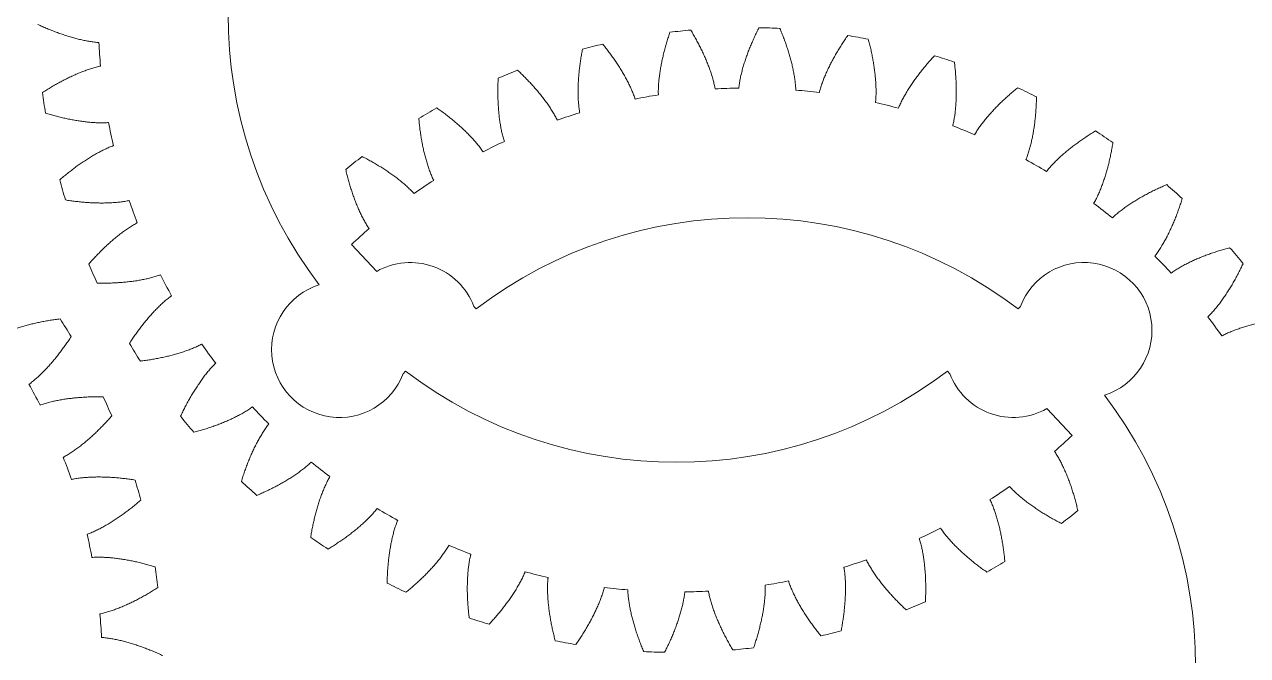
# Model space of a CAD drawing. Header units: millimetres. Extents: x 25 to 635, y 25 to 330.
# Drawn here: x 120.9 to 210.9, y 130.5 to 176.9 of the extents above; entities that cross this region are included whole.
import ezdxf

# ---------------------------------------------------------------- set-up
doc = ezdxf.new("R2010")
doc.units = ezdxf.units.MM
doc.header["$MEASUREMENT"] = 0
doc.layers.add('Single Set', color=7, linetype='Continuous', lineweight=0)

msp = doc.modelspace()

# ---------------------------------------------------------------- linework, layer by layer
at = {"layer": 'Single Set', "color": 1}
for p, q in [((144.962, 160.73), (146.816, 158.755)), ((142.568, 157.757), (142.576, 157.765)), ((153.96, 156.178), (154.14, 155.998)), ((194.01, 155.998), (194.19, 156.178)), ((148.94, 151.401), (148.76, 151.221)), ((188.99, 151.221), (188.81, 151.401)), ((200.382, 149.643), (200.374, 149.634)), ((197.988, 146.67), (196.134, 148.645))]:
    msp.add_line(p, q, dxfattribs=at)
for centre, radius, start, end in [((168.875, 177.7), 33, 142.83748, 217.16252), ((174.075, 129.7), 47, 95.0628, 96.9372), ((174.075, 129.7), 47, 87.0628, 88.9372), ((168.875, 177.7), 42.549, 182.82626, 185.17374), ((174.075, 129.7), 47, 79.0628, 80.9372), ((174.075, 129.7), 47, 103.0628, 104.9372), ((174.075, 129.7), 47, 71.0628, 72.9372), ((174.075, 129.7), 47, 111.0628, 112.9372), ((168.875, 177.7), 47, 187.0628, 188.9372), ((174.075, 129.7), 42.549, 90.82626, 93.17374), ((174.075, 129.7), 42.549, 82.82626, 85.17374), ((174.075, 129.7), 47, 63.0628, 64.9372), ((174.075, 129.7), 42.549, 98.82626, 101.17374), ((174.075, 129.7), 42.549, 74.82626, 77.17374), ((174.075, 129.7), 47, 119.0628, 120.9372), ((174.075, 129.7), 42.549, 106.82626, 109.17374), ((168.875, 177.7), 42.549, 190.82626, 193.17374), ((174.075, 129.7), 42.549, 66.82626, 69.17374), ((174.075, 129.7), 42.549, 114.82626, 117.17374), ((174.075, 129.7), 47, 55.0628, 56.9372), ((174.075, 129.7), 47, 127.0628, 128.9372), ((174.075, 129.7), 42.549, 58.82626, 61.17374), ((168.875, 177.7), 47, 195.0628, 196.9372), ((174.075, 129.7), 42.549, 122.82626, 125.17374), ((174.075, 129.7), 47, 47.0628, 48.9372), ((168.875, 177.7), 42.549, 198.82626, 201.17374), ((174.075, 129.7), 42.549, 50.82626, 53.17374), ((174.075, 129.7), 33, 52.83748, 127.16252), ((174.075, 129.7), 42.549, 130.82626, 133.17374), ((174.075, 129.7), 47, 39.0628, 40.9372), ((149.285, 154.407), 5, 20.74948, 119.59192), ((198.865, 154.407), 5, 287.65312, 159.25052), ((174.075, 129.7), 42.549, 42.82626, 45.17374), ((168.875, 177.7), 47, 203.0628, 204.9372), ((168.875, 177.7), 42.549, 206.82626, 209.17374), ((144.085, 152.993), 5, 107.65312, 339.25052), ((84.075, 129.7), 47, 31.0628, 32.9372), ((174.075, 129.7), 42.549, 34.82626, 37.17374), ((168.875, 177.7), 47, 211.0628, 212.9372), ((168.875, 177.7), 42.549, 214.82626, 217.17374), ((168.875, 177.7), 33, 232.83748, 307.16252), ((193.665, 152.993), 5, 200.74948, 299.59192), ((84.075, 129.7), 42.549, 26.82626, 29.17374), ((84.075, 129.7), 47, 23.0628, 24.9372), ((174.075, 129.7), 33, 322.83748, 37.16252), ((168.875, 177.7), 42.549, 222.82626, 225.17374), ((168.875, 177.7), 47, 219.0628, 220.9372), ((168.875, 177.7), 42.549, 310.82626, 313.17374), ((84.075, 129.7), 42.549, 18.82626, 21.17374), ((168.875, 177.7), 42.549, 230.82626, 233.17374), ((84.075, 129.7), 47, 15.0628, 16.9372), ((168.875, 177.7), 47, 227.0628, 228.9372), ((168.875, 177.7), 42.549, 302.82626, 305.17374), ((168.875, 177.7), 42.549, 238.82626, 241.17374), ((168.875, 177.7), 47, 307.0628, 308.9372), ((168.875, 177.7), 42.549, 294.82626, 297.17374), ((84.075, 129.7), 42.549, 10.82626, 13.17374), ((168.875, 177.7), 47, 235.0628, 236.9372), ((168.875, 177.7), 42.549, 246.82626, 249.17374), ((84.075, 129.7), 47, 7.0628, 8.9372), ((168.875, 177.7), 42.549, 286.82626, 289.17374), ((168.875, 177.7), 47, 299.0628, 300.9372), ((168.875, 177.7), 42.549, 254.82626, 257.17374), ((168.875, 177.7), 42.549, 278.82626, 281.17374), ((168.875, 177.7), 47, 243.0628, 244.9372), ((168.875, 177.7), 42.549, 262.82626, 265.17374), ((168.875, 177.7), 42.549, 270.82626, 273.17374), ((168.875, 177.7), 47, 291.0628, 292.9372), ((84.075, 129.7), 42.549, 2.82626, 5.17374), ((168.875, 177.7), 47, 251.0628, 252.9372), ((168.875, 177.7), 47, 259.0628, 260.9372), ((168.875, 177.7), 47, 283.0628, 284.9372), ((168.875, 177.7), 47, 267.0628, 268.9372), ((168.875, 177.7), 47, 275.0628, 276.9372)]:
    msp.add_arc(centre, radius, start, end, dxfattribs=at)
for points, knots in [([(121.881, 176.931), (121.994, 176.879), (122.219, 176.776), (122.559, 176.63), (122.9, 176.491), (123.24, 176.359), (123.581, 176.236), (123.922, 176.122), (124.262, 176.016), (124.603, 175.919), (124.944, 175.832), (125.284, 175.756), (125.624, 175.691), (125.964, 175.64), (126.215, 175.611), (126.353, 175.603), (126.378, 175.602)], [0, 0, 0, 0, 0.037289, 0.0743099, 0.1110627, 0.1475473, 0.1837637, 0.219712, 0.2553921, 0.290804, 0.3259477, 0.360823, 0.3954298, 0.4297679, 0.4638364, 0.471245, 0.471245, 0.471245, 0.471245]), ([(171.719, 172.184), (171.715, 172.208), (171.694, 172.345), (171.638, 172.592), (171.552, 172.924), (171.452, 173.255), (171.34, 173.586), (171.218, 173.915), (171.086, 174.244), (170.946, 174.572), (170.796, 174.899), (170.638, 175.225), (170.472, 175.55), (170.298, 175.874), (170.117, 176.196), (169.991, 176.41), (169.927, 176.517)], [0, 0, 0, 0, 0.0074086, 0.041477, 0.0758152, 0.110422, 0.1452973, 0.180441, 0.2158529, 0.251533, 0.2874812, 0.3236977, 0.3601823, 0.3969351, 0.433956, 0.471245, 0.471245, 0.471245, 0.471245]), ([(174.947, 176.692), (174.891, 176.581), (174.78, 176.359), (174.622, 176.025), (174.471, 175.689), (174.328, 175.354), (174.193, 175.018), (174.067, 174.681), (173.949, 174.344), (173.841, 174.007), (173.742, 173.67), (173.654, 173.332), (173.577, 172.995), (173.514, 172.657), (173.476, 172.407), (173.464, 172.269), (173.461, 172.245)], [0, 0, 0, 0, 0.037289, 0.0743099, 0.1110627, 0.1475473, 0.1837637, 0.219712, 0.2553921, 0.290804, 0.3259477, 0.360823, 0.3954298, 0.4297679, 0.4638364, 0.471245, 0.471245, 0.471245, 0.471245]), ([(177.655, 172.098), (177.654, 172.123), (177.652, 172.261), (177.631, 172.513), (177.592, 172.854), (177.539, 173.196), (177.475, 173.539), (177.4, 173.883), (177.315, 174.227), (177.221, 174.571), (177.118, 174.915), (177.007, 175.26), (176.888, 175.605), (176.761, 175.95), (176.627, 176.295), (176.531, 176.523), (176.483, 176.638)], [0, 0, 0, 0, 0.0074086, 0.041477, 0.0758152, 0.110422, 0.1452973, 0.180441, 0.2158529, 0.251533, 0.2874812, 0.3236977, 0.3601823, 0.3969351, 0.433956, 0.471245, 0.471245, 0.471245, 0.471245]), ([(168.398, 176.356), (168.359, 176.238), (168.279, 176.003), (168.169, 175.65), (168.067, 175.297), (167.972, 174.945), (167.885, 174.593), (167.807, 174.242), (167.737, 173.892), (167.676, 173.543), (167.626, 173.195), (167.585, 172.849), (167.556, 172.504), (167.541, 172.161), (167.538, 171.908), (167.545, 171.77), (167.546, 171.745)], [0, 0, 0, 0, 0.037289, 0.0743099, 0.1110627, 0.1475473, 0.1837637, 0.219712, 0.2553921, 0.290804, 0.3259477, 0.360823, 0.3954298, 0.4297679, 0.4638364, 0.471245, 0.471245, 0.471245, 0.471245]), ([(181.478, 176.113), (181.408, 176.011), (181.267, 175.807), (181.064, 175.498), (180.868, 175.187), (180.679, 174.874), (180.499, 174.56), (180.327, 174.244), (180.163, 173.927), (180.009, 173.608), (179.864, 173.288), (179.73, 172.966), (179.607, 172.643), (179.498, 172.317), (179.425, 172.075), (179.394, 171.94), (179.388, 171.916)], [0, 0, 0, 0, 0.037289, 0.0743099, 0.1110627, 0.1475473, 0.1837637, 0.219712, 0.2553921, 0.290804, 0.3259477, 0.360823, 0.3954298, 0.4297679, 0.4638364, 0.471245, 0.471245, 0.471245, 0.471245]), ([(183.521, 171.187), (183.524, 171.212), (183.54, 171.349), (183.555, 171.602), (183.564, 171.945), (183.559, 172.291), (183.543, 172.64), (183.516, 172.99), (183.48, 173.342), (183.435, 173.696), (183.382, 174.052), (183.32, 174.409), (183.249, 174.767), (183.172, 175.126), (183.086, 175.486), (183.024, 175.726), (182.992, 175.846)], [0, 0, 0, 0, 0.0074086, 0.041477, 0.0758152, 0.110422, 0.1452973, 0.180441, 0.2158529, 0.251533, 0.2874812, 0.3236977, 0.3601823, 0.3969351, 0.433956, 0.471245, 0.471245, 0.471245, 0.471245]), ([(161.96, 175.112), (161.937, 174.99), (161.892, 174.746), (161.832, 174.381), (161.779, 174.017), (161.734, 173.655), (161.697, 173.295), (161.668, 172.936), (161.648, 172.58), (161.637, 172.226), (161.635, 171.874), (161.643, 171.526), (161.662, 171.18), (161.695, 170.838), (161.727, 170.587), (161.754, 170.452), (161.758, 170.427)], [0, 0, 0, 0, 0.037289, 0.0743099, 0.1110627, 0.1475473, 0.1837637, 0.219712, 0.2553921, 0.290804, 0.3259477, 0.360823, 0.3954298, 0.4297679, 0.4638364, 0.471245, 0.471245, 0.471245, 0.471245]), ([(165.83, 171.443), (165.822, 171.466), (165.782, 171.598), (165.693, 171.835), (165.561, 172.152), (165.415, 172.466), (165.259, 172.778), (165.092, 173.088), (164.916, 173.395), (164.731, 173.7), (164.537, 174.003), (164.336, 174.303), (164.126, 174.602), (163.909, 174.899), (163.684, 175.193), (163.53, 175.387), (163.452, 175.484)], [0, 0, 0, 0, 0.0074086, 0.041477, 0.0758152, 0.110422, 0.1452973, 0.180441, 0.2158529, 0.251533, 0.2874812, 0.3236977, 0.3601823, 0.3969351, 0.433956, 0.471245, 0.471245, 0.471245, 0.471245]), ([(187.866, 174.631), (187.781, 174.54), (187.614, 174.357), (187.369, 174.079), (187.132, 173.799), (186.902, 173.515), (186.68, 173.229), (186.465, 172.941), (186.259, 172.649), (186.062, 172.355), (185.874, 172.058), (185.697, 171.758), (185.53, 171.455), (185.376, 171.148), (185.271, 170.918), (185.221, 170.789), (185.212, 170.766)], [0, 0, 0, 0, 0.037289, 0.0743099, 0.1110627, 0.1475473, 0.1837637, 0.219712, 0.2553921, 0.290804, 0.3259477, 0.360823, 0.3954298, 0.4297679, 0.4638364, 0.471245, 0.471245, 0.471245, 0.471245]), ([(126.499, 173.863), (126.475, 173.858), (126.339, 173.832), (126.094, 173.768), (125.765, 173.67), (125.438, 173.558), (125.111, 173.435), (124.786, 173.302), (124.462, 173.159), (124.139, 173.006), (123.818, 172.845), (123.498, 172.676), (123.179, 172.499), (122.861, 172.314), (122.545, 172.122), (122.336, 171.988), (122.232, 171.921)], [0, 0, 0, 0, 0.0074086, 0.041477, 0.0758152, 0.110422, 0.1452973, 0.180441, 0.2158529, 0.251533, 0.2874812, 0.3236977, 0.3601823, 0.3969351, 0.433956, 0.471245, 0.471245, 0.471245, 0.471245]), ([(189.203, 169.469), (189.209, 169.493), (189.245, 169.626), (189.294, 169.875), (189.351, 170.213), (189.394, 170.557), (189.427, 170.904), (189.449, 171.255), (189.463, 171.609), (189.467, 171.965), (189.464, 172.325), (189.452, 172.687), (189.432, 173.051), (189.405, 173.418), (189.371, 173.787), (189.342, 174.033), (189.328, 174.156)], [0, 0, 0, 0, 0.0074086, 0.041477, 0.0758152, 0.110422, 0.1452973, 0.180441, 0.2158529, 0.251533, 0.2874812, 0.3236977, 0.3601823, 0.3969351, 0.433956, 0.471245, 0.471245, 0.471245, 0.471245]), ([(155.758, 172.984), (155.752, 172.86), (155.741, 172.612), (155.733, 172.242), (155.731, 171.874), (155.737, 171.51), (155.751, 171.148), (155.772, 170.789), (155.801, 170.433), (155.839, 170.081), (155.886, 169.733), (155.943, 169.389), (156.01, 169.049), (156.09, 168.715), (156.157, 168.471), (156.202, 168.34), (156.21, 168.317)], [0, 0, 0, 0, 0.037289, 0.0743099, 0.1110627, 0.1475473, 0.1837637, 0.219712, 0.2553921, 0.290804, 0.3259477, 0.360823, 0.3954298, 0.4297679, 0.4638364, 0.471245, 0.471245, 0.471245, 0.471245]), ([(160.1, 169.889), (160.09, 169.911), (160.031, 170.036), (159.91, 170.258), (159.735, 170.554), (159.548, 170.845), (159.35, 171.132), (159.141, 171.415), (158.924, 171.695), (158.698, 171.971), (158.464, 172.244), (158.223, 172.514), (157.974, 172.78), (157.717, 173.044), (157.454, 173.304), (157.274, 173.474), (157.184, 173.56)], [0, 0, 0, 0, 0.0074086, 0.041477, 0.0758152, 0.110422, 0.1452973, 0.180441, 0.2158529, 0.251533, 0.2874812, 0.3236977, 0.3601823, 0.3969351, 0.433956, 0.471245, 0.471245, 0.471245, 0.471245]), ([(193.985, 172.275), (193.889, 172.196), (193.697, 172.039), (193.416, 171.797), (193.142, 171.552), (192.875, 171.304), (192.615, 171.052), (192.363, 170.796), (192.118, 170.536), (191.882, 170.272), (191.655, 170.004), (191.437, 169.731), (191.229, 169.454), (191.035, 169.171), (190.898, 168.959), (190.831, 168.838), (190.819, 168.816)], [0, 0, 0, 0, 0.037289, 0.0743099, 0.1110627, 0.1475473, 0.1837637, 0.219712, 0.2553921, 0.290804, 0.3259477, 0.360823, 0.3954298, 0.4297679, 0.4638364, 0.471245, 0.471245, 0.471245, 0.471245]), ([(194.59, 166.977), (194.6, 166.999), (194.654, 167.127), (194.738, 167.365), (194.841, 167.693), (194.931, 168.027), (195.012, 168.366), (195.083, 168.711), (195.145, 169.059), (195.2, 169.412), (195.246, 169.768), (195.285, 170.129), (195.316, 170.492), (195.34, 170.859), (195.358, 171.229), (195.364, 171.476), (195.367, 171.601)], [0, 0, 0, 0, 0.0074086, 0.041477, 0.0758152, 0.110422, 0.1452973, 0.180441, 0.2158529, 0.251533, 0.2874812, 0.3236977, 0.3601823, 0.3969351, 0.433956, 0.471245, 0.471245, 0.471245, 0.471245]), ([(122.446, 170.398), (122.565, 170.363), (122.802, 170.292), (123.159, 170.194), (123.515, 170.104), (123.871, 170.021), (124.225, 169.947), (124.579, 169.881), (124.931, 169.823), (125.282, 169.775), (125.631, 169.737), (125.979, 169.708), (126.325, 169.691), (126.668, 169.688), (126.921, 169.694), (127.059, 169.706), (127.083, 169.708)], [0, 0, 0, 0, 0.037289, 0.0743099, 0.1110627, 0.1475473, 0.1837637, 0.219712, 0.2553921, 0.290804, 0.3259477, 0.360823, 0.3954298, 0.4297679, 0.4638364, 0.471245, 0.471245, 0.471245, 0.471245]), ([(154.643, 167.553), (154.63, 167.573), (154.554, 167.689), (154.403, 167.892), (154.189, 168.161), (153.963, 168.423), (153.727, 168.679), (153.481, 168.931), (153.227, 169.178), (152.965, 169.42), (152.695, 169.658), (152.418, 169.891), (152.135, 170.12), (151.844, 170.345), (151.547, 170.567), (151.345, 170.71), (151.244, 170.782)], [0, 0, 0, 0, 0.0074086, 0.041477, 0.0758152, 0.110422, 0.1452973, 0.180441, 0.2158529, 0.251533, 0.2874812, 0.3236977, 0.3601823, 0.3969351, 0.433956, 0.471245, 0.471245, 0.471245, 0.471245]), ([(149.912, 170.013), (149.924, 169.89), (149.947, 169.643), (149.99, 169.275), (150.04, 168.911), (150.097, 168.551), (150.16, 168.194), (150.232, 167.842), (150.31, 167.494), (150.397, 167.15), (150.492, 166.812), (150.596, 166.479), (150.71, 166.152), (150.835, 165.832), (150.935, 165.6), (150.998, 165.477), (151.009, 165.455)], [0, 0, 0, 0, 0.037289, 0.0743099, 0.1110627, 0.1475473, 0.1837637, 0.219712, 0.2553921, 0.290804, 0.3259477, 0.360823, 0.3954298, 0.4297679, 0.4638364, 0.471245, 0.471245, 0.471245, 0.471245]), ([(199.716, 169.089), (199.61, 169.025), (199.399, 168.896), (199.087, 168.696), (198.781, 168.491), (198.482, 168.282), (198.19, 168.069), (197.904, 167.85), (197.626, 167.627), (197.355, 167.399), (197.093, 167.165), (196.839, 166.925), (196.595, 166.68), (196.363, 166.427), (196.198, 166.235), (196.115, 166.125), (196.1, 166.105)], [0, 0, 0, 0, 0.037289, 0.0743099, 0.1110627, 0.1475473, 0.1837637, 0.219712, 0.2553921, 0.290804, 0.3259477, 0.360823, 0.3954298, 0.4297679, 0.4638364, 0.471245, 0.471245, 0.471245, 0.471245]), ([(127.446, 168.003), (127.422, 167.995), (127.291, 167.95), (127.058, 167.852), (126.746, 167.709), (126.437, 167.553), (126.131, 167.386), (125.827, 167.209), (125.526, 167.022), (125.228, 166.826), (124.932, 166.622), (124.639, 166.41), (124.347, 166.19), (124.059, 165.962), (123.772, 165.728), (123.584, 165.567), (123.49, 165.486)], [0, 0, 0, 0, 0.0074086, 0.041477, 0.0758152, 0.110422, 0.1452973, 0.180441, 0.2158529, 0.251533, 0.2874812, 0.3236977, 0.3601823, 0.3969351, 0.433956, 0.471245, 0.471245, 0.471245, 0.471245]), ([(199.579, 163.759), (199.591, 163.78), (199.662, 163.898), (199.779, 164.123), (199.926, 164.433), (200.062, 164.752), (200.189, 165.076), (200.308, 165.407), (200.418, 165.744), (200.521, 166.085), (200.616, 166.432), (200.705, 166.783), (200.787, 167.139), (200.862, 167.499), (200.93, 167.863), (200.971, 168.107), (200.991, 168.23)], [0, 0, 0, 0, 0.0074086, 0.041477, 0.0758152, 0.110422, 0.1452973, 0.180441, 0.2158529, 0.251533, 0.2874812, 0.3236977, 0.3601823, 0.3969351, 0.433956, 0.471245, 0.471245, 0.471245, 0.471245]), ([(149.564, 164.48), (149.548, 164.499), (149.457, 164.603), (149.279, 164.783), (149.03, 165.019), (148.769, 165.247), (148.5, 165.468), (148.222, 165.683), (147.936, 165.892), (147.642, 166.095), (147.342, 166.293), (147.036, 166.486), (146.723, 166.673), (146.404, 166.856), (146.079, 167.034), (145.859, 167.148), (145.749, 167.205)], [0, 0, 0, 0, 0.0074086, 0.041477, 0.0758152, 0.110422, 0.1452973, 0.180441, 0.2158529, 0.251533, 0.2874812, 0.3236977, 0.3601823, 0.3969351, 0.433956, 0.471245, 0.471245, 0.471245, 0.471245]), ([(144.537, 166.258), (144.566, 166.137), (144.623, 165.896), (144.717, 165.538), (144.817, 165.184), (144.923, 164.835), (145.036, 164.491), (145.155, 164.152), (145.282, 163.818), (145.415, 163.49), (145.557, 163.169), (145.706, 162.853), (145.864, 162.545), (146.033, 162.246), (146.164, 162.03), (146.244, 161.917), (146.258, 161.897)], [0, 0, 0, 0, 0.037289, 0.0743099, 0.1110627, 0.1475473, 0.1837637, 0.219712, 0.2553921, 0.290804, 0.3259477, 0.360823, 0.3954298, 0.4297679, 0.4638364, 0.471245, 0.471245, 0.471245, 0.471245]), ([(204.949, 165.137), (204.834, 165.088), (204.607, 164.99), (204.271, 164.835), (203.94, 164.675), (203.614, 164.51), (203.295, 164.339), (202.982, 164.163), (202.675, 163.98), (202.375, 163.792), (202.083, 163.597), (201.799, 163.395), (201.523, 163.186), (201.257, 162.968), (201.067, 162.801), (200.97, 162.703), (200.952, 162.685)], [0, 0, 0, 0, 0.037289, 0.0743099, 0.1110627, 0.1475473, 0.1837637, 0.219712, 0.2553921, 0.290804, 0.3259477, 0.360823, 0.3954298, 0.4297679, 0.4638364, 0.471245, 0.471245, 0.471245, 0.471245]), ([(123.914, 164.008), (124.037, 163.989), (124.281, 163.952), (124.649, 163.905), (125.014, 163.865), (125.377, 163.833), (125.739, 163.808), (126.098, 163.792), (126.455, 163.784), (126.809, 163.785), (127.16, 163.796), (127.508, 163.816), (127.853, 163.847), (128.194, 163.892), (128.443, 163.933), (128.578, 163.964), (128.602, 163.969)], [0, 0, 0, 0, 0.037289, 0.0743099, 0.1110627, 0.1475473, 0.1837637, 0.219712, 0.2553921, 0.290804, 0.3259477, 0.360823, 0.3954298, 0.4297679, 0.4638364, 0.471245, 0.471245, 0.471245, 0.471245]), ([(204.07, 159.878), (204.086, 159.897), (204.173, 160.005), (204.319, 160.211), (204.508, 160.497), (204.688, 160.794), (204.859, 161.098), (205.022, 161.409), (205.178, 161.727), (205.327, 162.051), (205.47, 162.381), (205.607, 162.716), (205.737, 163.057), (205.861, 163.403), (205.98, 163.754), (206.054, 163.99), (206.091, 164.109)], [0, 0, 0, 0, 0.0074086, 0.041477, 0.0758152, 0.110422, 0.1452973, 0.180441, 0.2158529, 0.251533, 0.2874812, 0.3236977, 0.3601823, 0.3969351, 0.433956, 0.471245, 0.471245, 0.471245, 0.471245]), ([(129.198, 162.331), (129.176, 162.32), (129.053, 162.257), (128.836, 162.128), (128.546, 161.943), (128.262, 161.746), (127.982, 161.537), (127.706, 161.32), (127.434, 161.093), (127.166, 160.857), (126.901, 160.614), (126.64, 160.363), (126.383, 160.105), (126.128, 159.839), (125.877, 159.567), (125.714, 159.381), (125.631, 159.288)], [0, 0, 0, 0, 0.0074086, 0.041477, 0.0758152, 0.110422, 0.1452973, 0.180441, 0.2158529, 0.251533, 0.2874812, 0.3236977, 0.3601823, 0.3969351, 0.433956, 0.471245, 0.471245, 0.471245, 0.471245]), ([(209.58, 160.496), (209.46, 160.463), (209.221, 160.397), (208.867, 160.291), (208.517, 160.179), (208.172, 160.06), (207.832, 159.936), (207.497, 159.804), (207.168, 159.666), (206.845, 159.521), (206.528, 159.369), (206.218, 159.209), (205.916, 159.04), (205.623, 158.861), (205.412, 158.722), (205.301, 158.639), (205.281, 158.624)], [0, 0, 0, 0, 0.037289, 0.0743099, 0.1110627, 0.1475473, 0.1837637, 0.219712, 0.2553921, 0.290804, 0.3259477, 0.360823, 0.3954298, 0.4297679, 0.4638364, 0.471245, 0.471245, 0.471245, 0.471245]), ([(207.978, 155.41), (207.997, 155.426), (208.098, 155.521), (208.271, 155.705), (208.498, 155.962), (208.717, 156.231), (208.929, 156.508), (209.134, 156.793), (209.333, 157.086), (209.526, 157.386), (209.713, 157.693), (209.895, 158.007), (210.071, 158.326), (210.243, 158.651), (210.409, 158.982), (210.515, 159.206), (210.568, 159.318)], [0, 0, 0, 0, 0.0074086, 0.041477, 0.0758152, 0.110422, 0.1452973, 0.180441, 0.2158529, 0.251533, 0.2874812, 0.3236977, 0.3601823, 0.3969351, 0.433956, 0.471245, 0.471245, 0.471245, 0.471245]), ([(126.257, 157.884), (126.381, 157.882), (126.629, 157.879), (126.999, 157.884), (127.366, 157.895), (127.731, 157.914), (128.092, 157.94), (128.45, 157.974), (128.804, 158.016), (129.155, 158.066), (129.501, 158.125), (129.843, 158.194), (130.18, 158.273), (130.511, 158.364), (130.753, 158.44), (130.882, 158.489), (130.905, 158.498)], [0, 0, 0, 0, 0.037289, 0.0743099, 0.1110627, 0.1475473, 0.1837637, 0.219712, 0.2553921, 0.290804, 0.3259477, 0.360823, 0.3954298, 0.4297679, 0.4638364, 0.471245, 0.471245, 0.471245, 0.471245]), ([(131.723, 156.959), (131.703, 156.945), (131.59, 156.865), (131.392, 156.707), (131.132, 156.484), (130.878, 156.249), (130.629, 156.004), (130.387, 155.749), (130.149, 155.487), (129.916, 155.217), (129.688, 154.939), (129.464, 154.654), (129.245, 154.362), (129.03, 154.064), (128.819, 153.76), (128.683, 153.553), (128.615, 153.449)], [0, 0, 0, 0, 0.0074086, 0.041477, 0.0758152, 0.110422, 0.1452973, 0.180441, 0.2158529, 0.251533, 0.2874812, 0.3236977, 0.3601823, 0.3969351, 0.433956, 0.471245, 0.471245, 0.471245, 0.471245]), ([(123.521, 155.255), (123.397, 155.239), (123.152, 155.207), (122.786, 155.151), (122.423, 155.089), (122.065, 155.019), (121.711, 154.943), (121.361, 154.86), (121.016, 154.769), (120.676, 154.67), (120.341, 154.564), (120.012, 154.448), (119.689, 154.323), (119.374, 154.186), (119.146, 154.078), (119.025, 154.011), (119.003, 153.999)], [0, 0, 0, 0, 0.037289, 0.0743099, 0.1110627, 0.1475473, 0.1837637, 0.219712, 0.2553921, 0.290804, 0.3259477, 0.360823, 0.3954298, 0.4297679, 0.4638364, 0.471245, 0.471245, 0.471245, 0.471245]), ([(213.521, 155.255), (213.397, 155.239), (213.152, 155.207), (212.786, 155.151), (212.423, 155.089), (212.065, 155.019), (211.711, 154.943), (211.361, 154.86), (211.016, 154.769), (210.676, 154.67), (210.341, 154.564), (210.012, 154.448), (209.689, 154.323), (209.374, 154.186), (209.146, 154.078), (209.025, 154.011), (209.003, 153.999)], [0, 0, 0, 0, 0.037289, 0.0743099, 0.1110627, 0.1475473, 0.1837637, 0.219712, 0.2553921, 0.290804, 0.3259477, 0.360823, 0.3954298, 0.4297679, 0.4638364, 0.471245, 0.471245, 0.471245, 0.471245]), ([(121.227, 150.441), (121.247, 150.455), (121.36, 150.534), (121.558, 150.693), (121.818, 150.916), (122.072, 151.151), (122.32, 151.396), (122.563, 151.65), (122.801, 151.913), (123.034, 152.183), (123.262, 152.461), (123.486, 152.746), (123.705, 153.038), (123.92, 153.336), (124.131, 153.64), (124.267, 153.847), (124.335, 153.951)], [0, 0, 0, 0, 0.0074086, 0.041477, 0.0758152, 0.110422, 0.1452973, 0.180441, 0.2158529, 0.251533, 0.2874812, 0.3236977, 0.3601823, 0.3969351, 0.433956, 0.471245, 0.471245, 0.471245, 0.471245]), ([(129.429, 152.145), (129.553, 152.161), (129.798, 152.193), (130.164, 152.249), (130.527, 152.311), (130.885, 152.38), (131.239, 152.456), (131.589, 152.54), (131.934, 152.631), (132.274, 152.729), (132.609, 152.836), (132.938, 152.952), (133.261, 153.077), (133.576, 153.213), (133.804, 153.322), (133.925, 153.389), (133.947, 153.4)], [0, 0, 0, 0, 0.037289, 0.0743099, 0.1110627, 0.1475473, 0.1837637, 0.219712, 0.2553921, 0.290804, 0.3259477, 0.360823, 0.3954298, 0.4297679, 0.4638364, 0.471245, 0.471245, 0.471245, 0.471245]), ([(134.972, 151.99), (134.953, 151.973), (134.852, 151.879), (134.679, 151.695), (134.452, 151.438), (134.233, 151.169), (134.021, 150.892), (133.816, 150.607), (133.617, 150.313), (133.424, 150.013), (133.237, 149.707), (133.055, 149.393), (132.879, 149.074), (132.707, 148.749), (132.541, 148.418), (132.435, 148.194), (132.382, 148.082)], [0, 0, 0, 0, 0.0074086, 0.041477, 0.0758152, 0.110422, 0.1452973, 0.180441, 0.2158529, 0.251533, 0.2874812, 0.3236977, 0.3601823, 0.3969351, 0.433956, 0.471245, 0.471245, 0.471245, 0.471245]), ([(126.693, 149.516), (126.569, 149.518), (126.321, 149.52), (125.951, 149.516), (125.584, 149.505), (125.219, 149.486), (124.858, 149.46), (124.5, 149.426), (124.146, 149.384), (123.795, 149.334), (123.449, 149.274), (123.107, 149.206), (122.77, 149.127), (122.439, 149.035), (122.197, 148.96), (122.068, 148.911), (122.045, 148.902)], [0, 0, 0, 0, 0.037289, 0.0743099, 0.1110627, 0.1475473, 0.1837637, 0.219712, 0.2553921, 0.290804, 0.3259477, 0.360823, 0.3954298, 0.4297679, 0.4638364, 0.471245, 0.471245, 0.471245, 0.471245]), ([(133.37, 146.904), (133.49, 146.937), (133.729, 147.003), (134.083, 147.109), (134.433, 147.221), (134.778, 147.34), (135.118, 147.464), (135.453, 147.595), (135.782, 147.733), (136.105, 147.878), (136.422, 148.031), (136.732, 148.191), (137.034, 148.36), (137.327, 148.539), (137.538, 148.678), (137.649, 148.761), (137.669, 148.776)], [0, 0, 0, 0, 0.037289, 0.0743099, 0.1110627, 0.1475473, 0.1837637, 0.219712, 0.2553921, 0.290804, 0.3259477, 0.360823, 0.3954298, 0.4297679, 0.4638364, 0.471245, 0.471245, 0.471245, 0.471245]), ([(123.752, 145.069), (123.774, 145.08), (123.897, 145.143), (124.114, 145.272), (124.404, 145.456), (124.688, 145.654), (124.968, 145.862), (125.244, 146.08), (125.516, 146.307), (125.784, 146.542), (126.049, 146.786), (126.31, 147.037), (126.567, 147.295), (126.822, 147.56), (127.073, 147.832), (127.236, 148.018), (127.319, 148.112)], [0, 0, 0, 0, 0.0074086, 0.041477, 0.0758152, 0.110422, 0.1452973, 0.180441, 0.2158529, 0.251533, 0.2874812, 0.3236977, 0.3601823, 0.3969351, 0.433956, 0.471245, 0.471245, 0.471245, 0.471245]), ([(138.88, 147.522), (138.864, 147.503), (138.777, 147.395), (138.631, 147.189), (138.442, 146.902), (138.262, 146.606), (138.091, 146.302), (137.928, 145.991), (137.772, 145.673), (137.622, 145.349), (137.48, 145.019), (137.343, 144.684), (137.213, 144.343), (137.089, 143.997), (136.97, 143.646), (136.896, 143.41), (136.859, 143.291)], [0, 0, 0, 0, 0.0074086, 0.041477, 0.0758152, 0.110422, 0.1452973, 0.180441, 0.2158529, 0.251533, 0.2874812, 0.3236977, 0.3601823, 0.3969351, 0.433956, 0.471245, 0.471245, 0.471245, 0.471245]), ([(198.413, 141.142), (198.384, 141.263), (198.327, 141.504), (198.233, 141.862), (198.133, 142.215), (198.027, 142.564), (197.914, 142.909), (197.795, 143.248), (197.668, 143.581), (197.535, 143.909), (197.393, 144.231), (197.244, 144.546), (197.086, 144.854), (196.917, 145.153), (196.786, 145.37), (196.706, 145.483), (196.692, 145.503)], [0, 0, 0, 0, 0.037289, 0.0743099, 0.1110627, 0.1475473, 0.1837637, 0.219712, 0.2553921, 0.290804, 0.3259477, 0.360823, 0.3954298, 0.4297679, 0.4638364, 0.471245, 0.471245, 0.471245, 0.471245]), ([(138.001, 142.262), (138.115, 142.312), (138.343, 142.41), (138.679, 142.565), (139.01, 142.724), (139.336, 142.89), (139.655, 143.06), (139.968, 143.237), (140.275, 143.419), (140.575, 143.608), (140.867, 143.803), (141.151, 144.005), (141.427, 144.214), (141.693, 144.432), (141.882, 144.599), (141.98, 144.697), (141.998, 144.714)], [0, 0, 0, 0, 0.037289, 0.0743099, 0.1110627, 0.1475473, 0.1837637, 0.219712, 0.2553921, 0.290804, 0.3259477, 0.360823, 0.3954298, 0.4297679, 0.4638364, 0.471245, 0.471245, 0.471245, 0.471245]), ([(129.036, 143.392), (128.913, 143.411), (128.669, 143.448), (128.301, 143.495), (127.936, 143.535), (127.572, 143.567), (127.211, 143.592), (126.852, 143.608), (126.495, 143.616), (126.141, 143.615), (125.79, 143.604), (125.442, 143.584), (125.097, 143.553), (124.756, 143.508), (124.507, 143.467), (124.372, 143.436), (124.348, 143.431)], [0, 0, 0, 0, 0.037289, 0.0743099, 0.1110627, 0.1475473, 0.1837637, 0.219712, 0.2553921, 0.290804, 0.3259477, 0.360823, 0.3954298, 0.4297679, 0.4638364, 0.471245, 0.471245, 0.471245, 0.471245]), ([(143.371, 143.641), (143.359, 143.62), (143.288, 143.501), (143.171, 143.277), (143.024, 142.967), (142.888, 142.648), (142.761, 142.323), (142.642, 141.993), (142.532, 141.656), (142.429, 141.314), (142.333, 140.968), (142.245, 140.617), (142.163, 140.261), (142.088, 139.901), (142.02, 139.537), (141.979, 139.293), (141.959, 139.17)], [0, 0, 0, 0, 0.0074086, 0.041477, 0.0758152, 0.110422, 0.1452973, 0.180441, 0.2158529, 0.251533, 0.2874812, 0.3236977, 0.3601823, 0.3969351, 0.433956, 0.471245, 0.471245, 0.471245, 0.471245]), ([(193.386, 142.92), (193.402, 142.901), (193.493, 142.797), (193.671, 142.617), (193.92, 142.381), (194.181, 142.153), (194.45, 141.932), (194.728, 141.717), (195.014, 141.508), (195.307, 141.305), (195.608, 141.107), (195.914, 140.914), (196.227, 140.726), (196.546, 140.544), (196.871, 140.366), (197.091, 140.252), (197.201, 140.195)], [0, 0, 0, 0, 0.0074086, 0.041477, 0.0758152, 0.110422, 0.1452973, 0.180441, 0.2158529, 0.251533, 0.2874812, 0.3236977, 0.3601823, 0.3969351, 0.433956, 0.471245, 0.471245, 0.471245, 0.471245]), ([(125.504, 139.397), (125.528, 139.405), (125.658, 139.45), (125.892, 139.548), (126.204, 139.69), (126.513, 139.847), (126.819, 140.014), (127.123, 140.191), (127.424, 140.378), (127.722, 140.574), (128.018, 140.778), (128.311, 140.99), (128.603, 141.21), (128.891, 141.437), (129.178, 141.672), (129.366, 141.833), (129.46, 141.914)], [0, 0, 0, 0, 0.0074086, 0.041477, 0.0758152, 0.110422, 0.1452973, 0.180441, 0.2158529, 0.251533, 0.2874812, 0.3236977, 0.3601823, 0.3969351, 0.433956, 0.471245, 0.471245, 0.471245, 0.471245]), ([(193.038, 137.387), (193.026, 137.51), (193.003, 137.757), (192.96, 138.125), (192.91, 138.489), (192.853, 138.849), (192.79, 139.206), (192.718, 139.558), (192.64, 139.906), (192.553, 140.25), (192.458, 140.588), (192.354, 140.921), (192.24, 141.248), (192.115, 141.568), (192.015, 141.8), (191.952, 141.923), (191.941, 141.945)], [0, 0, 0, 0, 0.037289, 0.0743099, 0.1110627, 0.1475473, 0.1837637, 0.219712, 0.2553921, 0.290804, 0.3259477, 0.360823, 0.3954298, 0.4297679, 0.4638364, 0.471245, 0.471245, 0.471245, 0.471245]), ([(143.234, 138.31), (143.34, 138.375), (143.551, 138.504), (143.863, 138.704), (144.169, 138.908), (144.468, 139.117), (144.76, 139.331), (145.046, 139.549), (145.324, 139.773), (145.595, 140.001), (145.857, 140.235), (146.111, 140.474), (146.355, 140.72), (146.587, 140.973), (146.752, 141.165), (146.835, 141.275), (146.85, 141.295)], [0, 0, 0, 0, 0.037289, 0.0743099, 0.1110627, 0.1475473, 0.1837637, 0.219712, 0.2553921, 0.290804, 0.3259477, 0.360823, 0.3954298, 0.4297679, 0.4638364, 0.471245, 0.471245, 0.471245, 0.471245]), ([(148.36, 140.423), (148.35, 140.4), (148.296, 140.273), (148.212, 140.034), (148.109, 139.707), (148.019, 139.373), (147.938, 139.033), (147.867, 138.689), (147.805, 138.341), (147.75, 137.988), (147.704, 137.631), (147.665, 137.271), (147.634, 136.908), (147.61, 136.541), (147.592, 136.171), (147.586, 135.923), (147.583, 135.799)], [0, 0, 0, 0, 0.0074086, 0.041477, 0.0758152, 0.110422, 0.1452973, 0.180441, 0.2158529, 0.251533, 0.2874812, 0.3236977, 0.3601823, 0.3969351, 0.433956, 0.471245, 0.471245, 0.471245, 0.471245]), ([(188.307, 139.847), (188.32, 139.826), (188.396, 139.71), (188.547, 139.508), (188.761, 139.239), (188.987, 138.977), (189.223, 138.721), (189.469, 138.469), (189.723, 138.222), (189.985, 137.98), (190.255, 137.742), (190.531, 137.509), (190.815, 137.279), (191.106, 137.054), (191.403, 136.833), (191.605, 136.69), (191.706, 136.618)], [0, 0, 0, 0, 0.0074086, 0.041477, 0.0758152, 0.110422, 0.1452973, 0.180441, 0.2158529, 0.251533, 0.2874812, 0.3236977, 0.3601823, 0.3969351, 0.433956, 0.471245, 0.471245, 0.471245, 0.471245]), ([(187.192, 134.416), (187.198, 134.54), (187.209, 134.788), (187.217, 135.158), (187.219, 135.525), (187.213, 135.89), (187.199, 136.252), (187.178, 136.611), (187.149, 136.967), (187.111, 137.319), (187.063, 137.667), (187.007, 138.011), (186.94, 138.351), (186.86, 138.685), (186.793, 138.929), (186.748, 139.06), (186.74, 139.083)], [0, 0, 0, 0, 0.037289, 0.0743099, 0.1110627, 0.1475473, 0.1837637, 0.219712, 0.2553921, 0.290804, 0.3259477, 0.360823, 0.3954298, 0.4297679, 0.4638364, 0.471245, 0.471245, 0.471245, 0.471245]), ([(130.504, 137.001), (130.385, 137.037), (130.148, 137.108), (129.791, 137.206), (129.435, 137.296), (129.079, 137.378), (128.725, 137.453), (128.371, 137.519), (128.019, 137.576), (127.668, 137.625), (127.319, 137.663), (126.971, 137.691), (126.625, 137.709), (126.282, 137.712), (126.029, 137.706), (125.891, 137.694), (125.867, 137.692)], [0, 0, 0, 0, 0.037289, 0.0743099, 0.1110627, 0.1475473, 0.1837637, 0.219712, 0.2553921, 0.290804, 0.3259477, 0.360823, 0.3954298, 0.4297679, 0.4638364, 0.471245, 0.471245, 0.471245, 0.471245]), ([(148.965, 135.125), (149.061, 135.204), (149.253, 135.361), (149.534, 135.603), (149.808, 135.847), (150.075, 136.096), (150.335, 136.348), (150.587, 136.604), (150.832, 136.864), (151.068, 137.128), (151.295, 137.396), (151.513, 137.668), (151.721, 137.946), (151.915, 138.228), (152.052, 138.441), (152.119, 138.562), (152.131, 138.584)], [0, 0, 0, 0, 0.037289, 0.0743099, 0.1110627, 0.1475473, 0.1837637, 0.219712, 0.2553921, 0.290804, 0.3259477, 0.360823, 0.3954298, 0.4297679, 0.4638364, 0.471245, 0.471245, 0.471245, 0.471245]), ([(153.747, 137.931), (153.741, 137.907), (153.705, 137.773), (153.655, 137.525), (153.599, 137.187), (153.556, 136.843), (153.523, 136.496), (153.501, 136.145), (153.487, 135.791), (153.483, 135.434), (153.486, 135.075), (153.498, 134.713), (153.518, 134.349), (153.545, 133.982), (153.579, 133.613), (153.608, 133.367), (153.622, 133.244)], [0, 0, 0, 0, 0.0074086, 0.041477, 0.0758152, 0.110422, 0.1452973, 0.180441, 0.2158529, 0.251533, 0.2874812, 0.3236977, 0.3601823, 0.3969351, 0.433956, 0.471245, 0.471245, 0.471245, 0.471245]), ([(180.99, 132.288), (181.013, 132.41), (181.058, 132.654), (181.118, 133.019), (181.171, 133.383), (181.216, 133.745), (181.253, 134.105), (181.281, 134.464), (181.302, 134.82), (181.313, 135.174), (181.315, 135.525), (181.307, 135.874), (181.288, 136.22), (181.255, 136.561), (181.223, 136.812), (181.196, 136.948), (181.192, 136.972)], [0, 0, 0, 0, 0.037289, 0.0743099, 0.1110627, 0.1475473, 0.1837637, 0.219712, 0.2553921, 0.290804, 0.3259477, 0.360823, 0.3954298, 0.4297679, 0.4638364, 0.471245, 0.471245, 0.471245, 0.471245]), ([(182.85, 137.511), (182.86, 137.489), (182.919, 137.363), (183.04, 137.141), (183.214, 136.846), (183.402, 136.555), (183.6, 136.268), (183.809, 135.985), (184.026, 135.705), (184.252, 135.429), (184.486, 135.156), (184.727, 134.886), (184.976, 134.619), (185.233, 134.356), (185.496, 134.096), (185.676, 133.925), (185.766, 133.84)], [0, 0, 0, 0, 0.0074086, 0.041477, 0.0758152, 0.110422, 0.1452973, 0.180441, 0.2158529, 0.251533, 0.2874812, 0.3236977, 0.3601823, 0.3969351, 0.433956, 0.471245, 0.471245, 0.471245, 0.471245]), ([(155.084, 132.769), (155.168, 132.86), (155.336, 133.042), (155.581, 133.321), (155.818, 133.601), (156.048, 133.884), (156.27, 134.17), (156.485, 134.459), (156.691, 134.75), (156.888, 135.045), (157.076, 135.342), (157.253, 135.642), (157.42, 135.945), (157.574, 136.252), (157.679, 136.482), (157.729, 136.611), (157.738, 136.634)], [0, 0, 0, 0, 0.037289, 0.0743099, 0.1110627, 0.1475473, 0.1837637, 0.219712, 0.2553921, 0.290804, 0.3259477, 0.360823, 0.3954298, 0.4297679, 0.4638364, 0.471245, 0.471245, 0.471245, 0.471245]), ([(159.429, 136.212), (159.426, 136.188), (159.41, 136.051), (159.395, 135.798), (159.386, 135.455), (159.391, 135.109), (159.407, 134.76), (159.434, 134.41), (159.47, 134.057), (159.515, 133.703), (159.568, 133.348), (159.63, 132.991), (159.7, 132.633), (159.778, 132.274), (159.864, 131.914), (159.926, 131.674), (159.958, 131.554)], [0, 0, 0, 0, 0.0074086, 0.041477, 0.0758152, 0.110422, 0.1452973, 0.180441, 0.2158529, 0.251533, 0.2874812, 0.3236977, 0.3601823, 0.3969351, 0.433956, 0.471245, 0.471245, 0.471245, 0.471245]), ([(177.12, 135.957), (177.128, 135.934), (177.168, 135.801), (177.257, 135.565), (177.389, 135.248), (177.535, 134.934), (177.691, 134.622), (177.858, 134.312), (178.034, 134.005), (178.219, 133.7), (178.413, 133.397), (178.614, 133.096), (178.824, 132.798), (179.041, 132.501), (179.266, 132.207), (179.42, 132.013), (179.498, 131.916)], [0, 0, 0, 0, 0.0074086, 0.041477, 0.0758152, 0.110422, 0.1452973, 0.180441, 0.2158529, 0.251533, 0.2874812, 0.3236977, 0.3601823, 0.3969351, 0.433956, 0.471245, 0.471245, 0.471245, 0.471245]), ([(126.451, 133.537), (126.475, 133.542), (126.611, 133.568), (126.855, 133.632), (127.185, 133.73), (127.512, 133.842), (127.839, 133.965), (128.164, 134.098), (128.488, 134.241), (128.811, 134.393), (129.132, 134.554), (129.452, 134.724), (129.771, 134.901), (130.089, 135.086), (130.405, 135.278), (130.614, 135.412), (130.718, 135.479)], [0, 0, 0, 0, 0.0074086, 0.041477, 0.0758152, 0.110422, 0.1452973, 0.180441, 0.2158529, 0.251533, 0.2874812, 0.3236977, 0.3601823, 0.3969351, 0.433956, 0.471245, 0.471245, 0.471245, 0.471245]), ([(161.472, 131.287), (161.542, 131.389), (161.683, 131.593), (161.886, 131.902), (162.082, 132.213), (162.271, 132.526), (162.451, 132.84), (162.623, 133.155), (162.787, 133.473), (162.941, 133.791), (163.086, 134.112), (163.22, 134.434), (163.343, 134.757), (163.452, 135.083), (163.525, 135.325), (163.556, 135.46), (163.562, 135.484)], [0, 0, 0, 0, 0.037289, 0.0743099, 0.1110627, 0.1475473, 0.1837637, 0.219712, 0.2553921, 0.290804, 0.3259477, 0.360823, 0.3954298, 0.4297679, 0.4638364, 0.471245, 0.471245, 0.471245, 0.471245]), ([(165.295, 135.302), (165.296, 135.277), (165.298, 135.139), (165.319, 134.887), (165.358, 134.545), (165.411, 134.203), (165.475, 133.861), (165.55, 133.517), (165.635, 133.173), (165.729, 132.829), (165.832, 132.484), (165.943, 132.14), (166.062, 131.795), (166.189, 131.45), (166.323, 131.105), (166.419, 130.876), (166.467, 130.762)], [0, 0, 0, 0, 0.0074086, 0.041477, 0.0758152, 0.110422, 0.1452973, 0.180441, 0.2158529, 0.251533, 0.2874812, 0.3236977, 0.3601823, 0.3969351, 0.433956, 0.471245, 0.471245, 0.471245, 0.471245]), ([(168.003, 130.708), (168.059, 130.819), (168.17, 131.04), (168.328, 131.375), (168.479, 131.71), (168.622, 132.046), (168.757, 132.382), (168.883, 132.719), (169.001, 133.056), (169.109, 133.393), (169.208, 133.73), (169.296, 134.068), (169.373, 134.405), (169.436, 134.743), (169.474, 134.993), (169.486, 135.131), (169.489, 135.155)], [0, 0, 0, 0, 0.037289, 0.0743099, 0.1110627, 0.1475473, 0.1837637, 0.219712, 0.2553921, 0.290804, 0.3259477, 0.360823, 0.3954298, 0.4297679, 0.4638364, 0.471245, 0.471245, 0.471245, 0.471245]), ([(171.231, 135.216), (171.235, 135.192), (171.256, 135.055), (171.312, 134.808), (171.398, 134.476), (171.498, 134.145), (171.61, 133.814), (171.732, 133.484), (171.864, 133.156), (172.004, 132.828), (172.154, 132.501), (172.312, 132.175), (172.478, 131.85), (172.652, 131.526), (172.833, 131.203), (172.959, 130.99), (173.023, 130.883)], [0, 0, 0, 0, 0.0074086, 0.041477, 0.0758152, 0.110422, 0.1452973, 0.180441, 0.2158529, 0.251533, 0.2874812, 0.3236977, 0.3601823, 0.3969351, 0.433956, 0.471245, 0.471245, 0.471245, 0.471245]), ([(174.552, 131.044), (174.591, 131.162), (174.671, 131.396), (174.781, 131.75), (174.883, 132.103), (174.978, 132.455), (175.065, 132.807), (175.143, 133.158), (175.213, 133.508), (175.274, 133.857), (175.324, 134.204), (175.365, 134.551), (175.394, 134.896), (175.409, 135.239), (175.412, 135.492), (175.405, 135.63), (175.404, 135.655)], [0, 0, 0, 0, 0.037289, 0.0743099, 0.1110627, 0.1475473, 0.1837637, 0.219712, 0.2553921, 0.290804, 0.3259477, 0.360823, 0.3954298, 0.4297679, 0.4638364, 0.471245, 0.471245, 0.471245, 0.471245]), ([(131.069, 130.469), (130.956, 130.52), (130.731, 130.624), (130.39, 130.77), (130.05, 130.909), (129.71, 131.04), (129.369, 131.163), (129.028, 131.278), (128.688, 131.384), (128.347, 131.481), (128.006, 131.567), (127.666, 131.644), (127.326, 131.709), (126.986, 131.76), (126.735, 131.789), (126.597, 131.797), (126.572, 131.798)], [0, 0, 0, 0, 0.037289, 0.0743099, 0.1110627, 0.1475473, 0.1837637, 0.219712, 0.2553921, 0.290804, 0.3259477, 0.360823, 0.3954298, 0.4297679, 0.4638364, 0.471245, 0.471245, 0.471245, 0.471245])]:
    msp.add_open_spline(points, degree=3, knots=knots, dxfattribs=at)

doc.saveas('drawing.dxf')
